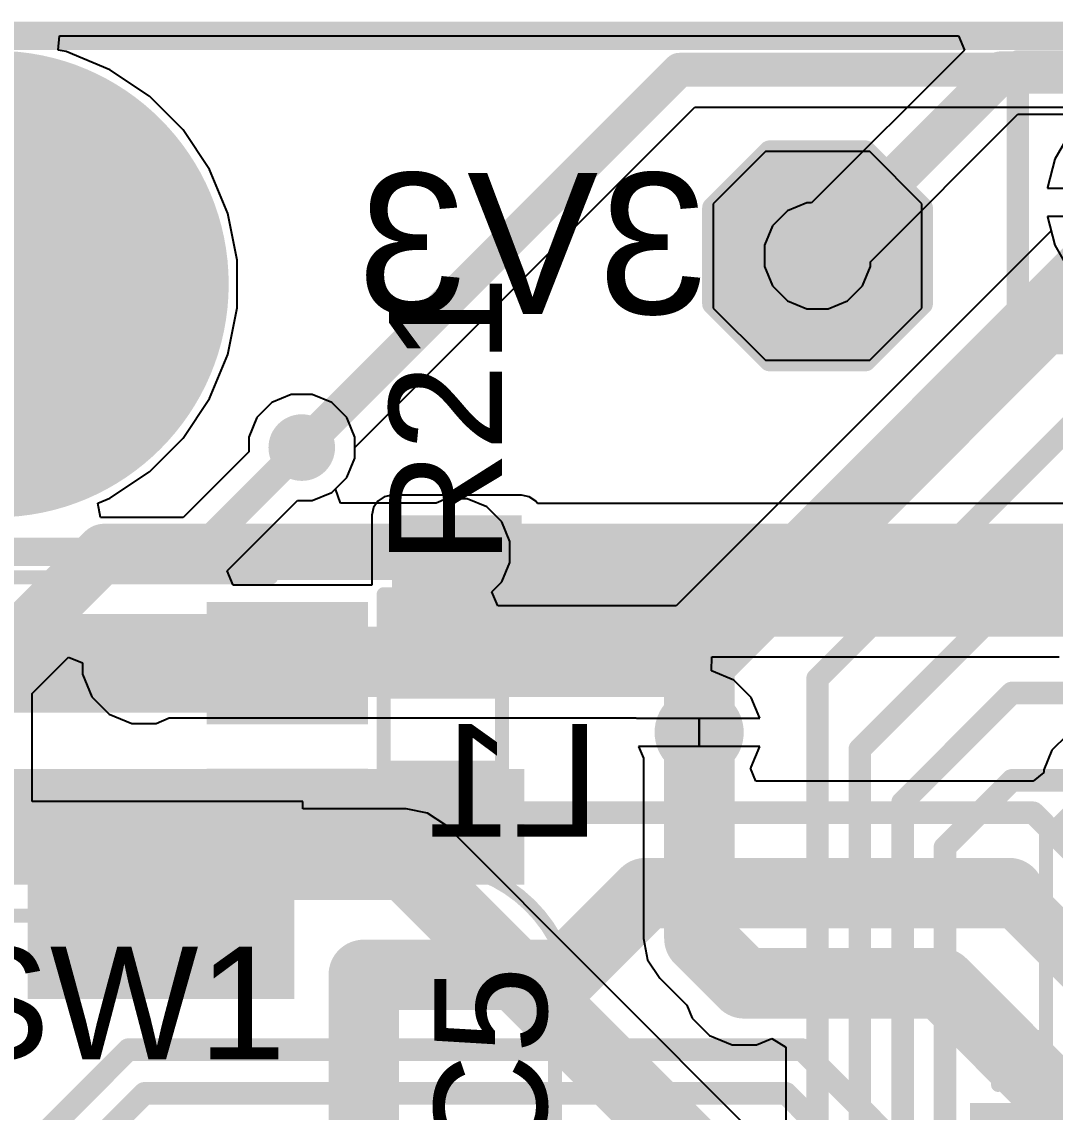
# Model space of a CAD drawing. Header units: millimetres. Extents: x -0.91 to 0.79, y -0.9 to 0.79.
# Drawn here: x -0.6903 to -0.3237, y 0.4043 to 0.791 of the extents above; entities that cross this region are included whole.
import ezdxf

# ---------------------------------------------------------------- set-up
doc = ezdxf.new("R2010")
doc.units = ezdxf.units.MM
doc.header["$MEASUREMENT"] = 0
for name, color, linetype in [('BottomLayer', 5, 'Continuous'), ('BottomOverlay', 54, 'Continuous'), ('BottomPaste', 16, 'Continuous'), ('BottomSolder', 6, 'Continuous'), ('Mechanical2', 216, 'Continuous'), ('MultiLayer', 9, 'Continuous'), ('PadHoleLayer', 156, 'Continuous'), ('TopLayer', 1, 'Continuous'), ('TopOverlay', 2, 'Continuous'), ('TopPaste', 8, 'Continuous'), ('TopSolder', 216, 'Continuous'), ('ViaHoleLayer', 16, 'Continuous')]:
    doc.layers.add(name, color=color, linetype=linetype)
doc.styles.add('Arial', font='arial.ttf', dxfattribs={"height": 0.2})

# ---------------------------------------------------------------- blocks, each defined once
blk = doc.blocks.new('48_QFN__6_6___8')
at = {"layer": 'TopLayer'}
for points in [[(-0.09252, 0.10039), (-0.09252, 0.12598), (-0.08071, 0.12598), (-0.08071, 0.10039)], [(-0.07677, 0.10039), (-0.07677, 0.12598), (-0.06496, 0.12598), (-0.06496, 0.10039)], [(-0.06102, 0.10039), (-0.06102, 0.12598), (-0.04921, 0.12598), (-0.04921, 0.10039)], [(-0.04528, 0.10039), (-0.04528, 0.12598), (-0.03346, 0.12598), (-0.03346, 0.10039)], [(-0.02953, 0.10039), (-0.02953, 0.12598), (-0.01772, 0.12598), (-0.01772, 0.10039)], [(-0.01378, 0.10039), (-0.01378, 0.12598), (-0.00197, 0.12598), (-0.00197, 0.10039)], [(0.00197, 0.10039), (0.00197, 0.12598), (0.01378, 0.12598), (0.01378, 0.10039)], [(0.01772, 0.10039), (0.01772, 0.12598), (0.02953, 0.12598), (0.02953, 0.10039)], [(0.03346, 0.10039), (0.03346, 0.12598), (0.04528, 0.12598), (0.04528, 0.10039)], [(0.04921, 0.10039), (0.04921, 0.12598), (0.06102, 0.12598), (0.06102, 0.10039)], [(0.06496, 0.10039), (0.06496, 0.12598), (0.07677, 0.12598), (0.07677, 0.10039)], [(0.08071, 0.10039), (0.08071, 0.12598), (0.09252, 0.12598), (0.09252, 0.10039)], [(-0.12598, 0.09252), (-0.10039, 0.09252), (-0.10039, 0.08071), (-0.12598, 0.08071)], [(0.10039, 0.09252), (0.12598, 0.09252), (0.12598, 0.08071), (0.10039, 0.08071)], [(0.08661, -0.08661), (-0.08661, -0.08661), (-0.08661, 0.08661), (0.08661, 0.08661)], [(-0.12598, 0.07677), (-0.10039, 0.07677), (-0.10039, 0.06496), (-0.12598, 0.06496)], [(0.10039, 0.07677), (0.12598, 0.07677), (0.12598, 0.06496), (0.10039, 0.06496)], [(-0.12598, 0.06102), (-0.10039, 0.06102), (-0.10039, 0.04921), (-0.12598, 0.04921)], [(0.10039, 0.06102), (0.12598, 0.06102), (0.12598, 0.04921), (0.10039, 0.04921)], [(-0.12598, 0.04528), (-0.10039, 0.04528), (-0.10039, 0.03346), (-0.12598, 0.03346)], [(0.10039, 0.04528), (0.12598, 0.04528), (0.12598, 0.03346), (0.10039, 0.03346)], [(-0.12598, 0.02953), (-0.10039, 0.02953), (-0.10039, 0.01772), (-0.12598, 0.01772)], [(0.10039, 0.02953), (0.12598, 0.02953), (0.12598, 0.01772), (0.10039, 0.01772)], [(-0.12598, 0.01378), (-0.10039, 0.01378), (-0.10039, 0.00197), (-0.12598, 0.00197)], [(0.10039, 0.01378), (0.12598, 0.01378), (0.12598, 0.00197), (0.10039, 0.00197)], [(-0.12598, -0.00197), (-0.10039, -0.00197), (-0.10039, -0.01378), (-0.12598, -0.01378)], [(0.10039, -0.00197), (0.12598, -0.00197), (0.12598, -0.01378), (0.10039, -0.01378)], [(-0.12598, -0.01772), (-0.10039, -0.01772), (-0.10039, -0.02953), (-0.12598, -0.02953)], [(0.10039, -0.01772), (0.12598, -0.01772), (0.12598, -0.02953), (0.10039, -0.02953)], [(-0.12598, -0.03346), (-0.10039, -0.03346), (-0.10039, -0.04528), (-0.12598, -0.04528)], [(0.10039, -0.03346), (0.12598, -0.03346), (0.12598, -0.04528), (0.10039, -0.04528)], [(-0.12598, -0.04921), (-0.10039, -0.04921), (-0.10039, -0.06102), (-0.12598, -0.06102)], [(0.10039, -0.04921), (0.12598, -0.04921), (0.12598, -0.06102), (0.10039, -0.06102)], [(-0.12598, -0.06496), (-0.10039, -0.06496), (-0.10039, -0.07677), (-0.12598, -0.07677)], [(0.10039, -0.06496), (0.12598, -0.06496), (0.12598, -0.07677), (0.10039, -0.07677)], [(-0.12598, -0.08071), (-0.10039, -0.08071), (-0.10039, -0.09252), (-0.12598, -0.09252)], [(0.10039, -0.08071), (0.12598, -0.08071), (0.12598, -0.09252), (0.10039, -0.09252)], [(-0.08071, -0.10039), (-0.08071, -0.12598), (-0.09252, -0.12598), (-0.09252, -0.10039)], [(-0.06496, -0.10039), (-0.06496, -0.12598), (-0.07677, -0.12598), (-0.07677, -0.10039)], [(-0.04921, -0.10039), (-0.04921, -0.12598), (-0.06102, -0.12598), (-0.06102, -0.10039)], [(-0.03346, -0.10039), (-0.03346, -0.12598), (-0.04528, -0.12598), (-0.04528, -0.10039)], [(-0.01772, -0.10039), (-0.01772, -0.12598), (-0.02953, -0.12598), (-0.02953, -0.10039)], [(-0.00197, -0.10039), (-0.00197, -0.12598), (-0.01378, -0.12598), (-0.01378, -0.10039)], [(0.01378, -0.10039), (0.01378, -0.12598), (0.00197, -0.12598), (0.00197, -0.10039)], [(0.02953, -0.10039), (0.02953, -0.12598), (0.01772, -0.12598), (0.01772, -0.10039)], [(0.04528, -0.10039), (0.04528, -0.12598), (0.03346, -0.12598), (0.03346, -0.10039)], [(0.06102, -0.10039), (0.06102, -0.12598), (0.04921, -0.12598), (0.04921, -0.10039)], [(0.07677, -0.10039), (0.07677, -0.12598), (0.06496, -0.12598), (0.06496, -0.10039)], [(0.09252, -0.10039), (0.09252, -0.12598), (0.08071, -0.12598), (0.08071, -0.10039)]]:
    blk.add_hatch(color=1, dxfattribs=at).paths.add_polyline_path(points)
at = {"layer": 'TopPaste'}
for points in [[(-0.09252, 0.10039), (-0.09252, 0.12598), (-0.08071, 0.12598), (-0.08071, 0.10039)], [(-0.07677, 0.10039), (-0.07677, 0.12598), (-0.06496, 0.12598), (-0.06496, 0.10039)], [(-0.06102, 0.10039), (-0.06102, 0.12598), (-0.04921, 0.12598), (-0.04921, 0.10039)], [(-0.04528, 0.10039), (-0.04528, 0.12598), (-0.03346, 0.12598), (-0.03346, 0.10039)], [(-0.02953, 0.10039), (-0.02953, 0.12598), (-0.01772, 0.12598), (-0.01772, 0.10039)], [(-0.01378, 0.10039), (-0.01378, 0.12598), (-0.00197, 0.12598), (-0.00197, 0.10039)], [(0.00197, 0.10039), (0.00197, 0.12598), (0.01378, 0.12598), (0.01378, 0.10039)], [(0.01772, 0.10039), (0.01772, 0.12598), (0.02953, 0.12598), (0.02953, 0.10039)], [(0.03346, 0.10039), (0.03346, 0.12598), (0.04528, 0.12598), (0.04528, 0.10039)], [(0.04921, 0.10039), (0.04921, 0.12598), (0.06102, 0.12598), (0.06102, 0.10039)], [(0.06496, 0.10039), (0.06496, 0.12598), (0.07677, 0.12598), (0.07677, 0.10039)], [(0.08071, 0.10039), (0.08071, 0.12598), (0.09252, 0.12598), (0.09252, 0.10039)], [(-0.12598, 0.09252), (-0.10039, 0.09252), (-0.10039, 0.08071), (-0.12598, 0.08071)], [(0.10039, 0.09252), (0.12598, 0.09252), (0.12598, 0.08071), (0.10039, 0.08071)], [(0.08661, -0.08661), (-0.08661, -0.08661), (-0.08661, 0.08661), (0.08661, 0.08661)], [(-0.12598, 0.07677), (-0.10039, 0.07677), (-0.10039, 0.06496), (-0.12598, 0.06496)], [(0.10039, 0.07677), (0.12598, 0.07677), (0.12598, 0.06496), (0.10039, 0.06496)], [(-0.12598, 0.06102), (-0.10039, 0.06102), (-0.10039, 0.04921), (-0.12598, 0.04921)], [(0.10039, 0.06102), (0.12598, 0.06102), (0.12598, 0.04921), (0.10039, 0.04921)], [(-0.12598, 0.04528), (-0.10039, 0.04528), (-0.10039, 0.03346), (-0.12598, 0.03346)], [(0.10039, 0.04528), (0.12598, 0.04528), (0.12598, 0.03346), (0.10039, 0.03346)], [(-0.12598, 0.02953), (-0.10039, 0.02953), (-0.10039, 0.01772), (-0.12598, 0.01772)], [(0.10039, 0.02953), (0.12598, 0.02953), (0.12598, 0.01772), (0.10039, 0.01772)], [(-0.12598, 0.01378), (-0.10039, 0.01378), (-0.10039, 0.00197), (-0.12598, 0.00197)], [(0.10039, 0.01378), (0.12598, 0.01378), (0.12598, 0.00197), (0.10039, 0.00197)], [(-0.12598, -0.00197), (-0.10039, -0.00197), (-0.10039, -0.01378), (-0.12598, -0.01378)], [(0.10039, -0.00197), (0.12598, -0.00197), (0.12598, -0.01378), (0.10039, -0.01378)], [(-0.12598, -0.01772), (-0.10039, -0.01772), (-0.10039, -0.02953), (-0.12598, -0.02953)], [(0.10039, -0.01772), (0.12598, -0.01772), (0.12598, -0.02953), (0.10039, -0.02953)], [(-0.12598, -0.03346), (-0.10039, -0.03346), (-0.10039, -0.04528), (-0.12598, -0.04528)], [(0.10039, -0.03346), (0.12598, -0.03346), (0.12598, -0.04528), (0.10039, -0.04528)], [(-0.12598, -0.04921), (-0.10039, -0.04921), (-0.10039, -0.06102), (-0.12598, -0.06102)], [(0.10039, -0.04921), (0.12598, -0.04921), (0.12598, -0.06102), (0.10039, -0.06102)], [(-0.12598, -0.06496), (-0.10039, -0.06496), (-0.10039, -0.07677), (-0.12598, -0.07677)], [(0.10039, -0.06496), (0.12598, -0.06496), (0.12598, -0.07677), (0.10039, -0.07677)], [(-0.12598, -0.08071), (-0.10039, -0.08071), (-0.10039, -0.09252), (-0.12598, -0.09252)], [(0.10039, -0.08071), (0.12598, -0.08071), (0.12598, -0.09252), (0.10039, -0.09252)], [(-0.08071, -0.10039), (-0.08071, -0.12598), (-0.09252, -0.12598), (-0.09252, -0.10039)], [(-0.06496, -0.10039), (-0.06496, -0.12598), (-0.07677, -0.12598), (-0.07677, -0.10039)], [(-0.04921, -0.10039), (-0.04921, -0.12598), (-0.06102, -0.12598), (-0.06102, -0.10039)], [(-0.03346, -0.10039), (-0.03346, -0.12598), (-0.04528, -0.12598), (-0.04528, -0.10039)], [(-0.01772, -0.10039), (-0.01772, -0.12598), (-0.02953, -0.12598), (-0.02953, -0.10039)], [(-0.00197, -0.10039), (-0.00197, -0.12598), (-0.01378, -0.12598), (-0.01378, -0.10039)], [(0.01378, -0.10039), (0.01378, -0.12598), (0.00197, -0.12598), (0.00197, -0.10039)], [(0.02953, -0.10039), (0.02953, -0.12598), (0.01772, -0.12598), (0.01772, -0.10039)], [(0.04528, -0.10039), (0.04528, -0.12598), (0.03346, -0.12598), (0.03346, -0.10039)], [(0.06102, -0.10039), (0.06102, -0.12598), (0.04921, -0.12598), (0.04921, -0.10039)], [(0.07677, -0.10039), (0.07677, -0.12598), (0.06496, -0.12598), (0.06496, -0.10039)], [(0.09252, -0.10039), (0.09252, -0.12598), (0.08071, -0.12598), (0.08071, -0.10039)]]:
    blk.add_hatch(color=8, dxfattribs=at).paths.add_polyline_path(points)
at = {"layer": 'TopSolder'}
for points in [[(-0.09652, 0.09639), (-0.09652, 0.12998), (-0.07671, 0.12998), (-0.07671, 0.09639)], [(-0.08077, 0.09639), (-0.08077, 0.12998), (-0.06096, 0.12998), (-0.06096, 0.09639)], [(-0.06502, 0.09639), (-0.06502, 0.12998), (-0.04521, 0.12998), (-0.04521, 0.09639)], [(-0.04928, 0.09639), (-0.04928, 0.12998), (-0.02946, 0.12998), (-0.02946, 0.09639)], [(-0.03353, 0.09639), (-0.03353, 0.12998), (-0.01372, 0.12998), (-0.01372, 0.09639)], [(-0.01778, 0.09639), (-0.01778, 0.12998), (0.00203, 0.12998), (0.00203, 0.09639)], [(-0.00203, 0.09639), (-0.00203, 0.12998), (0.01778, 0.12998), (0.01778, 0.09639)], [(0.01372, 0.09639), (0.01372, 0.12998), (0.03353, 0.12998), (0.03353, 0.09639)], [(0.02946, 0.09639), (0.02946, 0.12998), (0.04928, 0.12998), (0.04928, 0.09639)], [(0.04521, 0.09639), (0.04521, 0.12998), (0.06502, 0.12998), (0.06502, 0.09639)], [(0.06096, 0.09639), (0.06096, 0.12998), (0.08077, 0.12998), (0.08077, 0.09639)], [(0.07671, 0.09639), (0.07671, 0.12998), (0.09652, 0.12998), (0.09652, 0.09639)], [(-0.12998, 0.09652), (-0.09639, 0.09652), (-0.09639, 0.07671), (-0.12998, 0.07671)], [(0.09639, 0.09652), (0.12998, 0.09652), (0.12998, 0.07671), (0.09639, 0.07671)], [(0.09061, -0.09061), (-0.09061, -0.09061), (-0.09061, 0.09061), (0.09061, 0.09061)], [(-0.12998, 0.08077), (-0.09639, 0.08077), (-0.09639, 0.06096), (-0.12998, 0.06096)], [(0.09639, 0.08077), (0.12998, 0.08077), (0.12998, 0.06096), (0.09639, 0.06096)], [(-0.12998, 0.06502), (-0.09639, 0.06502), (-0.09639, 0.04521), (-0.12998, 0.04521)], [(0.09639, 0.06502), (0.12998, 0.06502), (0.12998, 0.04521), (0.09639, 0.04521)], [(-0.12998, 0.04928), (-0.09639, 0.04928), (-0.09639, 0.02946), (-0.12998, 0.02946)], [(0.09639, 0.04928), (0.12998, 0.04928), (0.12998, 0.02946), (0.09639, 0.02946)], [(-0.12998, 0.03353), (-0.09639, 0.03353), (-0.09639, 0.01372), (-0.12998, 0.01372)], [(0.09639, 0.03353), (0.12998, 0.03353), (0.12998, 0.01372), (0.09639, 0.01372)], [(-0.12998, 0.01778), (-0.09639, 0.01778), (-0.09639, -0.00203), (-0.12998, -0.00203)], [(0.09639, 0.01778), (0.12998, 0.01778), (0.12998, -0.00203), (0.09639, -0.00203)], [(-0.12998, 0.00203), (-0.09639, 0.00203), (-0.09639, -0.01778), (-0.12998, -0.01778)], [(0.09639, 0.00203), (0.12998, 0.00203), (0.12998, -0.01778), (0.09639, -0.01778)], [(-0.12998, -0.01372), (-0.09639, -0.01372), (-0.09639, -0.03353), (-0.12998, -0.03353)], [(0.09639, -0.01372), (0.12998, -0.01372), (0.12998, -0.03353), (0.09639, -0.03353)], [(-0.12998, -0.02946), (-0.09639, -0.02946), (-0.09639, -0.04928), (-0.12998, -0.04928)], [(0.09639, -0.02946), (0.12998, -0.02946), (0.12998, -0.04928), (0.09639, -0.04928)], [(-0.12998, -0.04521), (-0.09639, -0.04521), (-0.09639, -0.06502), (-0.12998, -0.06502)], [(0.09639, -0.04521), (0.12998, -0.04521), (0.12998, -0.06502), (0.09639, -0.06502)], [(-0.12998, -0.06096), (-0.09639, -0.06096), (-0.09639, -0.08077), (-0.12998, -0.08077)], [(0.09639, -0.06096), (0.12998, -0.06096), (0.12998, -0.08077), (0.09639, -0.08077)], [(-0.12998, -0.07671), (-0.09639, -0.07671), (-0.09639, -0.09652), (-0.12998, -0.09652)], [(0.09639, -0.07671), (0.12998, -0.07671), (0.12998, -0.09652), (0.09639, -0.09652)], [(-0.07671, -0.09639), (-0.07671, -0.12998), (-0.09652, -0.12998), (-0.09652, -0.09639)], [(-0.06096, -0.09639), (-0.06096, -0.12998), (-0.08077, -0.12998), (-0.08077, -0.09639)], [(-0.04521, -0.09639), (-0.04521, -0.12998), (-0.06502, -0.12998), (-0.06502, -0.09639)], [(-0.02946, -0.09639), (-0.02946, -0.12998), (-0.04928, -0.12998), (-0.04928, -0.09639)], [(-0.01372, -0.09639), (-0.01372, -0.12998), (-0.03353, -0.12998), (-0.03353, -0.09639)], [(0.00203, -0.09639), (0.00203, -0.12998), (-0.01778, -0.12998), (-0.01778, -0.09639)], [(0.01778, -0.09639), (0.01778, -0.12998), (-0.00203, -0.12998), (-0.00203, -0.09639)], [(0.03353, -0.09639), (0.03353, -0.12998), (0.01372, -0.12998), (0.01372, -0.09639)], [(0.04928, -0.09639), (0.04928, -0.12998), (0.02946, -0.12998), (0.02946, -0.09639)], [(0.06502, -0.09639), (0.06502, -0.12998), (0.04521, -0.12998), (0.04521, -0.09639)], [(0.08077, -0.09639), (0.08077, -0.12998), (0.06096, -0.12998), (0.06096, -0.09639)], [(0.09652, -0.09639), (0.09652, -0.12998), (0.07671, -0.12998), (0.07671, -0.09639)]]:
    blk.add_hatch(color=216, dxfattribs=at).paths.add_polyline_path(points)
at = {"layer": 'TopOverlay'}
for points, const_width in [([(-0.12, 0.103), (-0.12, 0.12)], 0.005), ([(-0.103, 0.12), (-0.12, 0.12)], 0.005), ([(0.12, 0.12), (0.103, 0.12)], 0.005), ([(0.12, 0.103), (0.12, 0.12)], 0.005), ([(-0.139, 0.082), (-0.139, 0.092)], 0.00787), ([(-0.134, 0.087), (-0.139, 0.092)], 0.00787), ([(-0.139, 0.082), (-0.134, 0.087)], 0.00787), ([(-0.12, -0.12), (-0.12, -0.103)], 0.005), ([(0.12, -0.12), (0.12, -0.103)], 0.005), ([(-0.103, -0.12), (-0.12, -0.12)], 0.005), ([(0.12, -0.12), (0.103, -0.12)], 0.005)]:
    blk.add_lwpolyline(points, dxfattribs=dict(at, const_width=const_width))
for points, const_width in [([(-0.12125, 0.12, 1), (-0.11875, 0.12, 1)], 0.0025), ([(-0.12125, 0.12, 1), (-0.11875, 0.12, 1)], 0.0025), ([(-0.10425, 0.12, 1), (-0.10175, 0.12, 1)], 0.0025), ([(0.10175, 0.12, 1), (0.10425, 0.12, 1)], 0.0025), ([(0.11875, 0.12, 1), (0.12125, 0.12, 1)], 0.0025), ([(0.11875, 0.12, 1), (0.12125, 0.12, 1)], 0.0025), ([(-0.12125, 0.103, 1), (-0.11875, 0.103, 1)], 0.0025), ([(0.11875, 0.103, 1), (0.12125, 0.103, 1)], 0.0025), ([(-0.14097, 0.092, 1), (-0.13703, 0.092, 1)], 0.00394), ([(-0.14097, 0.092, 1), (-0.13703, 0.092, 1)], 0.00394), ([(-0.13597, 0.087, 1), (-0.13203, 0.087, 1)], 0.00394), ([(-0.13597, 0.087, 1), (-0.13203, 0.087, 1)], 0.00394), ([(-0.14097, 0.082, 1), (-0.13703, 0.082, 1)], 0.00394), ([(-0.14097, 0.082, 1), (-0.13703, 0.082, 1)], 0.00394), ([(-0.12125, -0.103, 1), (-0.11875, -0.103, 1)], 0.0025), ([(0.11875, -0.103, 1), (0.12125, -0.103, 1)], 0.0025), ([(-0.12125, -0.12, 1), (-0.11875, -0.12, 1)], 0.0025), ([(-0.12125, -0.12, 1), (-0.11875, -0.12, 1)], 0.0025), ([(-0.10425, -0.12, 1), (-0.10175, -0.12, 1)], 0.0025), ([(0.10175, -0.12, 1), (0.10425, -0.12, 1)], 0.0025), ([(0.11875, -0.12, 1), (0.12125, -0.12, 1)], 0.0025), ([(0.11875, -0.12, 1), (0.12125, -0.12, 1)], 0.0025)]:
    blk.add_lwpolyline(points, format="xyb", close=True, dxfattribs=dict(at, const_width=const_width))
blk = doc.blocks.new('TS_1185EC_C_D_B__9')
at = {"layer": 'TopLayer'}
for points in [[(-0.10039, 0.04724), (-0.05118, 0.04724), (-0.05118, 0.01181), (-0.10039, 0.01181)], [(0.05118, 0.04724), (0.10039, 0.04724), (0.10039, 0.01181), (0.05118, 0.01181)], [(-0.10039, -0.01181), (-0.05118, -0.01181), (-0.05118, -0.04724), (-0.10039, -0.04724)], [(0.05118, -0.01181), (0.10039, -0.01181), (0.10039, -0.04724), (0.05118, -0.04724)]]:
    blk.add_hatch(color=1, dxfattribs=at).paths.add_polyline_path(points)
at = {"layer": 'TopPaste'}
for points in [[(-0.10039, 0.04724), (-0.05118, 0.04724), (-0.05118, 0.01181), (-0.10039, 0.01181)], [(0.05118, 0.04724), (0.10039, 0.04724), (0.10039, 0.01181), (0.05118, 0.01181)], [(-0.10039, -0.01181), (-0.05118, -0.01181), (-0.05118, -0.04724), (-0.10039, -0.04724)], [(0.05118, -0.01181), (0.10039, -0.01181), (0.10039, -0.04724), (0.05118, -0.04724)]]:
    blk.add_hatch(color=8, dxfattribs=at).paths.add_polyline_path(points)
at = {"layer": 'TopSolder'}
for points in [[(-0.10439, 0.05124), (-0.04718, 0.05124), (-0.04718, 0.00781), (-0.10439, 0.00781)], [(0.04718, 0.05124), (0.10439, 0.05124), (0.10439, 0.00781), (0.04718, 0.00781)], [(-0.10439, -0.00781), (-0.04718, -0.00781), (-0.04718, -0.05124), (-0.10439, -0.05124)], [(0.04718, -0.00781), (0.10439, -0.00781), (0.10439, -0.05124), (0.04718, -0.05124)]]:
    blk.add_hatch(color=216, dxfattribs=at).paths.add_polyline_path(points)
at = {"layer": 'TopOverlay', "const_width": 0.005}
for points in [[(-0.07, 0.06), (0.07, 0.06)], [(-0.112, 0.034), (-0.107, 0.029)], [(-0.112, 0.024), (-0.112, 0.034)], [(-0.112, 0.024), (-0.107, 0.029)], [(-0.07, -0.06), (0.07, -0.06)]]:
    blk.add_lwpolyline(points, dxfattribs=at)
at = {"layer": 'TopOverlay', "const_width": 0.0025}
for points in [[(-0.07125, 0.06, 1), (-0.06875, 0.06, 1)], [(0.06875, 0.06, 1), (0.07125, 0.06, 1)], [(-0.11325, 0.034, 1), (-0.11075, 0.034, 1)], [(-0.11325, 0.034, 1), (-0.11075, 0.034, 1)], [(-0.10825, 0.029, 1), (-0.10575, 0.029, 1)], [(-0.10825, 0.029, 1), (-0.10575, 0.029, 1)], [(-0.11325, 0.024, 1), (-0.11075, 0.024, 1)], [(-0.11325, 0.024, 1), (-0.11075, 0.024, 1)], [(-0.07125, -0.06, 1), (-0.06875, -0.06, 1)], [(0.06875, -0.06, 1), (0.07125, -0.06, 1)]]:
    blk.add_lwpolyline(points, format="xyb", close=True, dxfattribs=at)
blk = doc.blocks.new('R___0603_12')
at = {"layer": 'TopLayer'}
for points in [[(-0.015, 0.0175), (-0.015, -0.0175), (-0.045, -0.0175), (-0.045, 0.0175)], [(0.045, 0.0175), (0.045, -0.0175), (0.015, -0.0175), (0.015, 0.0175)]]:
    blk.add_hatch(color=1, dxfattribs=at).paths.add_polyline_path(points)
at = {"layer": 'TopPaste'}
for points in [[(-0.015, 0.0175), (-0.015, -0.0175), (-0.045, -0.0175), (-0.045, 0.0175)], [(0.045, 0.0175), (0.045, -0.0175), (0.015, -0.0175), (0.015, 0.0175)]]:
    blk.add_hatch(color=8, dxfattribs=at).paths.add_polyline_path(points)
at = {"layer": 'TopSolder'}
for points in [[(-0.011, 0.0215), (-0.011, -0.0215), (-0.049, -0.0215), (-0.049, 0.0215)], [(0.049, 0.0215), (0.049, -0.0215), (0.011, -0.0215), (0.011, 0.0215)]]:
    blk.add_hatch(color=216, dxfattribs=at).paths.add_polyline_path(points)
at = {"layer": 'TopOverlay', "const_width": 0.005}
for points in [[(0.048, 0.021), (-0.048, 0.021)], [(-0.048, -0.021), (-0.048, 0.021)], [(0.048, -0.021), (0.048, 0.021)], [(0.048, -0.021), (-0.048, -0.021)]]:
    blk.add_lwpolyline(points, dxfattribs=at)
at = {"layer": 'TopOverlay', "const_width": 0.0025}
for points in [[(-0.04925, 0.021, 1), (-0.04675, 0.021, 1)], [(-0.04925, 0.021, 1), (-0.04675, 0.021, 1)], [(0.04675, 0.021, 1), (0.04925, 0.021, 1)], [(0.04675, 0.021, 1), (0.04925, 0.021, 1)], [(-0.04925, -0.021, 1), (-0.04675, -0.021, 1)], [(-0.04925, -0.021, 1), (-0.04675, -0.021, 1)], [(0.04675, -0.021, 1), (0.04925, -0.021, 1)], [(0.04675, -0.021, 1), (0.04925, -0.021, 1)]]:
    blk.add_lwpolyline(points, format="xyb", close=True, dxfattribs=at)
blk = doc.blocks.new('T__________B_42')
at = {"layer": 'BottomLayer'}
blk.add_hatch(color=5, dxfattribs=at).paths.add_polyline_path([(0.015, 0.03), (-0.015, 0.03), (-0.03, 0.015), (-0.03, -0.015), (-0.015, -0.03), (0.015, -0.03), (0.03, -0.015), (0.03, 0.015)])
at = {"layer": 'BottomPaste'}
blk.add_hatch(color=16, dxfattribs=at).paths.add_polyline_path([(0.015, 0.03), (-0.015, 0.03), (-0.03, 0.015), (-0.03, -0.015), (-0.015, -0.03), (0.015, -0.03), (0.03, -0.015), (0.03, 0.015)])
at = {"layer": 'BottomSolder'}
blk.add_hatch(color=6, dxfattribs=at).paths.add_polyline_path([(0.017, 0.034), (-0.017, 0.034), (-0.034, 0.017), (-0.034, -0.017), (-0.017, -0.034), (0.017, -0.034), (0.034, -0.017), (0.034, 0.017)])
at = {"layer": 'BottomOverlay', "const_width": 0.00787}
for points in [[(-0.017, 0.037), (-0.037, 0.017)], [(0.017, 0.037), (-0.017, 0.037)], [(0.017, 0.037), (-0.017, 0.037)], [(0.037, 0.017), (0.017, 0.037)], [(-0.037, 0.017), (-0.037, -0.017)], [(0.037, 0.017), (0.037, -0.017)], [(-0.017, -0.037), (-0.037, -0.017)], [(0.037, -0.017), (0.017, -0.037)], [(0.017, -0.037), (-0.017, -0.037)], [(0.017, -0.037), (-0.017, -0.037)]]:
    blk.add_lwpolyline(points, dxfattribs=at)
at = {"layer": 'BottomOverlay', "const_width": 0.00394}
for points in [[(-0.01897, 0.037, 1), (-0.01503, 0.037, 1)], [(-0.01897, 0.037, 1), (-0.01503, 0.037, 1)], [(-0.01897, 0.037, 1), (-0.01503, 0.037, 1)], [(0.01503, 0.037, 1), (0.01897, 0.037, 1)], [(0.01503, 0.037, 1), (0.01897, 0.037, 1)], [(0.01503, 0.037, 1), (0.01897, 0.037, 1)], [(-0.03897, 0.017, 1), (-0.03503, 0.017, 1)], [(-0.03897, 0.017, 1), (-0.03503, 0.017, 1)], [(0.03503, 0.017, 1), (0.03897, 0.017, 1)], [(0.03503, 0.017, 1), (0.03897, 0.017, 1)], [(-0.03897, -0.017, 1), (-0.03503, -0.017, 1)], [(-0.03897, -0.017, 1), (-0.03503, -0.017, 1)], [(0.03503, -0.017, 1), (0.03897, -0.017, 1)], [(0.03503, -0.017, 1), (0.03897, -0.017, 1)], [(-0.01897, -0.037, 1), (-0.01503, -0.037, 1)], [(-0.01897, -0.037, 1), (-0.01503, -0.037, 1)], [(-0.01897, -0.037, 1), (-0.01503, -0.037, 1)], [(0.01503, -0.037, 1), (0.01897, -0.037, 1)], [(0.01503, -0.037, 1), (0.01897, -0.037, 1)], [(0.01503, -0.037, 1), (0.01897, -0.037, 1)]]:
    blk.add_lwpolyline(points, format="xyb", close=True, dxfattribs=at)
blk = doc.blocks.new('HDR1X6__B_50')
at = {"layer": 'BottomOverlay', "const_width": 0.00787}
for points in [[(0.55, 0.05), (-0.05, 0.05)], [(0.55, 0.05), (0.55, -0.05)], [(0.55, -0.05), (-0.05, -0.05)]]:
    blk.add_lwpolyline(points, dxfattribs=at)
at = {"layer": 'BottomOverlay', "const_width": 0.00394}
for points in [[(0.54803, 0.05, 1), (0.55197, 0.05, 1)], [(0.54803, 0.05, 1), (0.55197, 0.05, 1)], [(0.54803, -0.05, 1), (0.55197, -0.05, 1)], [(0.54803, -0.05, 1), (0.55197, -0.05, 1)]]:
    blk.add_lwpolyline(points, format="xyb", close=True, dxfattribs=at)
blk = doc.blocks.new('SLF7045T__220MR90_PF_B_58')
at = {"layer": 'BottomLayer'}
for points in [[(-0.15354, 0.04331), (-0.09449, 0.04331), (-0.09449, -0.04331), (-0.15354, -0.04331)], [(0.09449, 0.04331), (0.15354, 0.04331), (0.15354, -0.04331), (0.09449, -0.04331)]]:
    blk.add_hatch(color=5, dxfattribs=at).paths.add_polyline_path(points)
at = {"layer": 'BottomPaste'}
for points in [[(-0.15354, 0.04331), (-0.09449, 0.04331), (-0.09449, -0.04331), (-0.15354, -0.04331)], [(0.09449, 0.04331), (0.15354, 0.04331), (0.15354, -0.04331), (0.09449, -0.04331)]]:
    blk.add_hatch(color=16, dxfattribs=at).paths.add_polyline_path(points)
at = {"layer": 'BottomSolder'}
for points in [[(-0.15754, 0.04731), (-0.09049, 0.04731), (-0.09049, -0.04731), (-0.15754, -0.04731)], [(0.09049, 0.04731), (0.15754, 0.04731), (0.15754, -0.04731), (0.09049, -0.04731)]]:
    blk.add_hatch(color=6, dxfattribs=at).paths.add_polyline_path(points)
at = {"layer": 'BottomOverlay', "const_width": 0.005}
for points in [[(-0.13731, 0.10487, -0.222945), (-0.112, 0.13973)], [(0.112, 0.13973, -0.222945), (0.13731, 0.10487)], [(-0.112, -0.13973, -0.222945), (-0.13731, -0.10487)], [(0.13731, -0.10487, -0.222945), (0.112, -0.13973)]]:
    blk.add_lwpolyline(points, format="xyb", dxfattribs=at)
for points in [[(0.112, 0.13973), (-0.112, 0.13973)], [(-0.13731, 0.05669), (-0.13731, 0.10487)], [(0.13731, 0.05669), (0.13731, 0.10487)], [(-0.13731, -0.10487), (-0.13731, -0.05669)], [(0.13731, -0.10487), (0.13731, -0.05669)], [(0.112, -0.13973), (-0.112, -0.13973)]]:
    blk.add_lwpolyline(points, dxfattribs=at)
at = {"layer": 'BottomOverlay', "const_width": 0.0025}
for points in [[(-0.11325, 0.13973, 1), (-0.11075, 0.13973, 1)], [(-0.11325, 0.13973, 1), (-0.11075, 0.13973, 1)], [(0.11075, 0.13973, 1), (0.11325, 0.13973, 1)], [(0.11075, 0.13973, 1), (0.11325, 0.13973, 1)], [(-0.13856, 0.10487, 1), (-0.13606, 0.10487, 1)], [(-0.13856, 0.10487, 1), (-0.13606, 0.10487, 1)], [(0.13606, 0.10487, 1), (0.13856, 0.10487, 1)], [(0.13606, 0.10487, 1), (0.13856, 0.10487, 1)], [(-0.13856, 0.05669, 1), (-0.13606, 0.05669, 1)], [(0.13606, 0.05669, 1), (0.13856, 0.05669, 1)], [(-0.13856, -0.05669, 1), (-0.13606, -0.05669, 1)], [(0.13606, -0.05669, 1), (0.13856, -0.05669, 1)], [(-0.13856, -0.10487, 1), (-0.13606, -0.10487, 1)], [(-0.13856, -0.10487, 1), (-0.13606, -0.10487, 1)], [(0.13606, -0.10487, 1), (0.13856, -0.10487, 1)], [(0.13606, -0.10487, 1), (0.13856, -0.10487, 1)], [(-0.11325, -0.13973, 1), (-0.11075, -0.13973, 1)], [(-0.11325, -0.13973, 1), (-0.11075, -0.13973, 1)], [(0.11075, -0.13973, 1), (0.11325, -0.13973, 1)], [(0.11075, -0.13973, 1), (0.11325, -0.13973, 1)]]:
    blk.add_lwpolyline(points, format="xyb", close=True, dxfattribs=at)
blk = doc.blocks.new('UCD_220_F_10__D___B_84')
at = {"layer": 'BottomOverlay', "const_width": 0.005}
for points in [[(-0.143, -0.205), (-0.202, -0.146)], [(0.202, -0.205), (-0.143, -0.205)]]:
    blk.add_lwpolyline(points, dxfattribs=at)
at = {"layer": 'BottomOverlay', "const_width": 0.0025}
blk.add_lwpolyline([(-0.14425, -0.205, 1), (-0.14175, -0.205, 1)], format="xyb", close=True, dxfattribs=at)
blk.add_lwpolyline([(-0.14425, -0.205, 1), (-0.14175, -0.205, 1)], format="xyb", close=True, dxfattribs=at)

msp = doc.modelspace()

# ---------------------------------------------------------------- hatches: boundary and pattern name
at = {"layer": 'BottomLayer'}
h = msp.add_hatch(color=5, dxfattribs=at)
edge = h.paths.add_edge_path()
edge.add_arc((-0.69966, 0.698), 0.07874, 0, 360)
h = msp.add_hatch(color=5, dxfattribs=at)
edge = h.paths.add_edge_path()
edge.add_arc((-0.408, 0.708), 0.01181, 0, 360)
h = msp.add_hatch(color=5, dxfattribs=at)
edge = h.paths.add_edge_path()
edge.add_arc((-0.591, 0.64), 0.01181, 0, 360)
h = msp.add_hatch(color=5, dxfattribs=at)
edge = h.paths.add_edge_path()
edge.add_arc((-0.536, 0.603), 0.01181, 0, 360)
h = msp.add_hatch(color=5, dxfattribs=at)
edge = h.paths.add_edge_path()
edge.add_arc((-0.647, 0.564), 0.01181, 0, 360)
h = msp.add_hatch(color=5, dxfattribs=at)
edge = h.paths.add_edge_path()
edge.add_arc((-0.45, 0.539), 0.01181, 0, 360)
h = msp.add_hatch(color=5, dxfattribs=at)
edge = h.paths.add_edge_path()
edge.add_arc((-0.34, 0.482), 0.01181, 0, 360)
h = msp.add_hatch(color=5, dxfattribs=at)
edge = h.paths.add_edge_path()
edge.add_arc((-0.569, 0.453), 0.01181, 0, 360)
h = msp.add_hatch(color=5, dxfattribs=at)
edge = h.paths.add_edge_path()
edge.add_arc((-0.434, 0.45), 0.01181, 0, 360)
h = msp.add_hatch(color=5, dxfattribs=at)
edge = h.paths.add_edge_path()
edge.add_arc((-0.3375, 0.4235), 0.01181, 0, 360)
at = {"layer": 'BottomSolder'}
h = msp.add_hatch(color=6, dxfattribs=at)
edge = h.paths.add_edge_path()
edge.add_arc((-0.69966, 0.698), 0.08274, 0, 360)
h = msp.add_hatch(color=6, dxfattribs=at)
edge = h.paths.add_edge_path()
edge.add_arc((-0.45, 0.539), 0.01581, 0, 360)
at = {"layer": 'MultiLayer'}
h = msp.add_hatch(color=9, dxfattribs=at)
edge = h.paths.add_edge_path()
edge.add_arc((-0.69966, 0.698), 0.07874, 0, 360)
at = {"layer": 'PadHoleLayer'}
h = msp.add_hatch(color=156, dxfattribs=at)
edge = h.paths.add_edge_path()
edge.add_arc((-0.69966, 0.698), 0.06102, 0, 360)
at = {"layer": 'TopLayer'}
h = msp.add_hatch(color=1, dxfattribs=at)
edge = h.paths.add_edge_path()
edge.add_arc((-0.69966, 0.698), 0.07874, 0, 360)
h = msp.add_hatch(color=1, dxfattribs=at)
edge = h.paths.add_edge_path()
edge.add_arc((-0.408, 0.708), 0.01181, 0, 360)
h = msp.add_hatch(color=1, dxfattribs=at)
edge = h.paths.add_edge_path()
edge.add_arc((-0.591, 0.64), 0.01181, 0, 360)
for points in [[(-0.559, 0.554), (-0.513, 0.554), (-0.513, 0.616), (-0.559, 0.616)], [(-0.77492, 0.546), (-0.56992, 0.546), (-0.56992, 0.581), (-0.77492, 0.581)], [(-0.77692, 0.485), (-0.512, 0.485), (-0.512, 0.526), (-0.77692, 0.526)]]:
    msp.add_hatch(color=1, dxfattribs=at).paths.add_polyline_path(points)
h = msp.add_hatch(color=1, dxfattribs=at)
edge = h.paths.add_edge_path()
edge.add_arc((-0.536, 0.603), 0.01181, 0, 360)
h = msp.add_hatch(color=1, dxfattribs=at)
edge = h.paths.add_edge_path()
edge.add_arc((-0.647, 0.564), 0.01181, 0, 360)
h = msp.add_hatch(color=1, dxfattribs=at)
edge = h.paths.add_edge_path()
edge.add_arc((-0.45, 0.539), 0.01181, 0, 360)
h = msp.add_hatch(color=1, dxfattribs=at)
edge = h.paths.add_edge_path()
edge.add_arc((-0.34, 0.482), 0.01181, 0, 360)
h = msp.add_hatch(color=1, dxfattribs=at)
edge = h.paths.add_edge_path()
edge.add_arc((-0.569, 0.453), 0.01181, 0, 360)
h = msp.add_hatch(color=1, dxfattribs=at)
edge = h.paths.add_edge_path()
edge.add_arc((-0.434, 0.45), 0.01181, 0, 360)
h = msp.add_hatch(color=1, dxfattribs=at)
edge = h.paths.add_edge_path()
edge.add_arc((-0.3375, 0.4235), 0.01181, 0, 360)
at = {"layer": 'TopSolder'}
h = msp.add_hatch(color=216, dxfattribs=at)
edge = h.paths.add_edge_path()
edge.add_arc((-0.69966, 0.698), 0.08274, 0, 360)
h = msp.add_hatch(color=216, dxfattribs=at)
edge = h.paths.add_edge_path()
edge.add_arc((-0.45, 0.539), 0.01581, 0, 360)
at = {"layer": 'ViaHoleLayer'}
h = msp.add_hatch(color=16, dxfattribs=at)
edge = h.paths.add_edge_path()
edge.add_arc((-0.408, 0.708), 0.00591, 0, 360)
h = msp.add_hatch(color=16, dxfattribs=at)
edge = h.paths.add_edge_path()
edge.add_arc((-0.591, 0.64), 0.00591, 0, 360)
h = msp.add_hatch(color=16, dxfattribs=at)
edge = h.paths.add_edge_path()
edge.add_arc((-0.536, 0.603), 0.00591, 0, 360)
h = msp.add_hatch(color=16, dxfattribs=at)
edge = h.paths.add_edge_path()
edge.add_arc((-0.647, 0.564), 0.00591, 0, 360)
h = msp.add_hatch(color=16, dxfattribs=at)
edge = h.paths.add_edge_path()
edge.add_arc((-0.45, 0.539), 0.00591, 0, 360)
h = msp.add_hatch(color=16, dxfattribs=at)
edge = h.paths.add_edge_path()
edge.add_arc((-0.34, 0.482), 0.00591, 0, 360)
h = msp.add_hatch(color=16, dxfattribs=at)
edge = h.paths.add_edge_path()
edge.add_arc((-0.569, 0.453), 0.00591, 0, 360)
h = msp.add_hatch(color=16, dxfattribs=at)
edge = h.paths.add_edge_path()
edge.add_arc((-0.434, 0.45), 0.00591, 0, 360)
h = msp.add_hatch(color=16, dxfattribs=at)
edge = h.paths.add_edge_path()
edge.add_arc((-0.3375, 0.4235), 0.00591, 0, 360)

# ---------------------------------------------------------------- linework, layer by layer
at = {"layer": 'BottomLayer'}
for p, q in [((-0.57219, 0.64007), (-0.45151, 0.76075)), ((-0.45151, 0.76075), (-0.31615, 0.76075)), ((-0.31855, 0.75127), (-0.32376, 0.74226)), ((-0.4265, 0.745), (-0.445, 0.7265)), ((-0.3895, 0.745), (-0.4265, 0.745)), ((-0.371, 0.7265), (-0.3895, 0.745)), ((-0.32376, 0.74226), (-0.32645, 0.7322)), ((-0.32645, 0.7322), (-0.32645, 0.732)), ((-0.32645, 0.732), (-0.28692, 0.732)), ((-0.445, 0.7265), (-0.445, 0.6895)), ((-0.371, 0.6895), (-0.371, 0.7265)), ((-0.28692, 0.722), (-0.32645, 0.722)), ((-0.32645, 0.722), (-0.32645, 0.7218)), ((-0.32645, 0.7218), (-0.32514, 0.7169)), ((-0.32514, 0.7169), (-0.45816, 0.58388)), ((-0.445, 0.6895), (-0.4265, 0.671)), ((-0.3895, 0.671), (-0.371, 0.6895)), ((-0.4265, 0.671), (-0.3895, 0.671)), ((-0.57219, 0.63626), (-0.57219, 0.64007)), ((-0.57505, 0.62934), (-0.57219, 0.63626)), ((-0.57906, 0.62533), (-0.57505, 0.62934)), ((-0.57725, 0.62033), (-0.57906, 0.62533)), ((-0.54331, 0.62033), (-0.57725, 0.62033)), ((-0.53974, 0.62181), (-0.54331, 0.62033)), ((-0.53226, 0.62181), (-0.53974, 0.62181)), ((-0.52534, 0.61895), (-0.53226, 0.62181)), ((-0.52005, 0.61366), (-0.52534, 0.61895)), ((-0.51719, 0.60674), (-0.52005, 0.61366)), ((-0.51719, 0.59926), (-0.51719, 0.60674)), ((-0.52005, 0.59234), (-0.51719, 0.59926)), ((-0.52352, 0.58888), (-0.52005, 0.59234)), ((-0.52144, 0.58388), (-0.52352, 0.58888)), ((-0.45816, 0.58388), (-0.52144, 0.58388)), ((-0.68667, 0.55282), (-0.67381, 0.56568)), ((-0.67381, 0.56568), (-0.66881, 0.56361)), ((-0.66881, 0.56361), (-0.66881, 0.55966)), ((-0.66881, 0.55966), (-0.66549, 0.55165)), ((-0.68667, 0.51454), (-0.68667, 0.55282)), ((-0.66549, 0.55165), (-0.65935, 0.54551)), ((-0.65935, 0.54551), (-0.65134, 0.54219)), ((-0.65134, 0.54219), (-0.64266, 0.54219)), ((-0.64266, 0.54219), (-0.638, 0.54412)), ((-0.638, 0.54412), (-0.47233, 0.54412)), ((-0.47233, 0.54412), (-0.47225, 0.544)), ((-0.47225, 0.544), (-0.45, 0.544)), ((-0.45, 0.544), (-0.45, 0.534)), ((-0.45, 0.534), (-0.47154, 0.534)), ((-0.47154, 0.534), (-0.4698, 0.52981)), ((-0.4698, 0.52981), (-0.4698, 0.46592)), ((-0.59061, 0.51454), (-0.68667, 0.51454)), ((-0.59061, 0.51188), (-0.59061, 0.51454)), ((-0.554, 0.51188), (-0.59061, 0.51188)), ((-0.54639, 0.51037), (-0.554, 0.51188)), ((-0.53994, 0.50606), (-0.54639, 0.51037)), ((-0.42786, 0.39398), (-0.53994, 0.50606)), ((-0.4698, 0.46592), (-0.46829, 0.45831)), ((-0.46829, 0.45831), (-0.46398, 0.45186)), ((-0.46398, 0.45186), (-0.45442, 0.4423)), ((-0.45442, 0.4423), (-0.45249, 0.43765)), ((-0.45249, 0.43765), (-0.44635, 0.43151)), ((-0.44635, 0.43151), (-0.43834, 0.42819)), ((-0.42966, 0.42819), (-0.42422, 0.43044)), ((-0.42422, 0.43044), (-0.41922, 0.42741)), ((-0.43834, 0.42819), (-0.42966, 0.42819)), ((-0.41922, 0.42741), (-0.41922, 0.3894))]:
    msp.add_line(p, q, dxfattribs=at)
for points, const_width in [([(-0.591, 0.64), (-0.457, 0.774)], 0.012), ([(-0.457, 0.774), (0.24408, 0.774)], 0.012), ([(-0.44992, 0.564), (-0.28692, 0.727)], 0.025), ([(-0.408, 0.558), (-0.288, 0.678)], 0.008), ([(-0.393, 0.533), (-0.28, 0.646)], 0.008), ([(-0.704, 0.56), (-0.661, 0.603)], 0.02), ([(-0.661, 0.603), (-0.536, 0.603)], 0.02), ([(-0.647, 0.564), (-0.44992, 0.564)], 0.025), ([(-0.44992, 0.53792), (-0.44992, 0.564)], 0.025), ([(-0.408, 0.10874), (-0.408, 0.558)], 0.008), ([(-0.37781, 0.51419), (-0.339, 0.553)], 0.008), ([(-0.339, 0.553), (-0.30192, 0.553)], 0.008), ([(-0.44992, 0.46592), (-0.44992, 0.53792)], 0.025), ([(-0.393, 0.10253), (-0.393, 0.533)], 0.008), ([(-0.36281, 0.49819), (-0.339, 0.522)], 0.008), ([(-0.339, 0.522), (-0.30892, 0.522)], 0.008), ([(-0.37781, -0.22319), (-0.37781, 0.51419)], 0.008), ([(-0.64092, 0.47802), (-0.62694, 0.492)], 0.025), ([(-0.62694, 0.492), (-0.554, 0.492)], 0.025), ([(-0.554, 0.492), (-0.44192, 0.37992)], 0.025), ([(-0.36281, -0.21698), (-0.36281, 0.49819)], 0.008), ([(-0.34, 0.482), (-0.28, 0.422)], 0.02), ([(-0.44992, 0.46592), (-0.434, 0.45)], 0.025), ([(-0.569, 0.366), (-0.569, 0.453)], 0.025), ([(-0.3375, 0.4235), (-0.291, 0.377)], 0.025)]:
    msp.add_lwpolyline(points, dxfattribs=dict(at, const_width=const_width))
for points, const_width in [([(-0.46, 0.774, 1), (-0.454, 0.774, 1)], 0.006), ([(-0.46, 0.774, 1), (-0.454, 0.774, 1)], 0.006), ([(-0.594, 0.64, 1), (-0.588, 0.64, 1)], 0.006), ([(-0.666, 0.603, 1), (-0.656, 0.603, 1)], 0.01), ([(-0.666, 0.603, 1), (-0.656, 0.603, 1)], 0.01), ([(-0.541, 0.603, 1), (-0.531, 0.603, 1)], 0.01), ([(-0.65325, 0.564, 1), (-0.64075, 0.564, 1)], 0.0125), ([(-0.45617, 0.564, 1), (-0.44367, 0.564, 1)], 0.0125), ([(-0.45617, 0.564, 1), (-0.44367, 0.564, 1)], 0.0125), ([(-0.45617, 0.564, 1), (-0.44367, 0.564, 1)], 0.0125), ([(-0.41, 0.558, 1), (-0.406, 0.558, 1)], 0.004), ([(-0.41, 0.558, 1), (-0.406, 0.558, 1)], 0.004), ([(-0.341, 0.553, 1), (-0.337, 0.553, 1)], 0.004), ([(-0.341, 0.553, 1), (-0.337, 0.553, 1)], 0.004), ([(-0.45617, 0.53792, 1), (-0.44367, 0.53792, 1)], 0.0125), ([(-0.45617, 0.53792, 1), (-0.44367, 0.53792, 1)], 0.0125), ([(-0.395, 0.533, 1), (-0.391, 0.533, 1)], 0.004), ([(-0.395, 0.533, 1), (-0.391, 0.533, 1)], 0.004), ([(-0.341, 0.522, 1), (-0.337, 0.522, 1)], 0.004), ([(-0.341, 0.522, 1), (-0.337, 0.522, 1)], 0.004), ([(-0.37981, 0.51419, 1), (-0.37581, 0.51419, 1)], 0.004), ([(-0.37981, 0.51419, 1), (-0.37581, 0.51419, 1)], 0.004), ([(-0.63319, 0.492, 1), (-0.62069, 0.492, 1)], 0.0125), ([(-0.63319, 0.492, 1), (-0.62069, 0.492, 1)], 0.0125), ([(-0.56025, 0.492, 1), (-0.54775, 0.492, 1)], 0.0125), ([(-0.56025, 0.492, 1), (-0.54775, 0.492, 1)], 0.0125), ([(-0.36481, 0.49819, 1), (-0.36081, 0.49819, 1)], 0.004), ([(-0.36481, 0.49819, 1), (-0.36081, 0.49819, 1)], 0.004), ([(-0.345, 0.482, 1), (-0.335, 0.482, 1)], 0.01), ([(-0.64717, 0.47802, 1), (-0.63467, 0.47802, 1)], 0.0125), ([(-0.45617, 0.46592, 1), (-0.44367, 0.46592, 1)], 0.0125), ([(-0.45617, 0.46592, 1), (-0.44367, 0.46592, 1)], 0.0125), ([(-0.57525, 0.453, 1), (-0.56275, 0.453, 1)], 0.0125), ([(-0.44025, 0.45, 1), (-0.42775, 0.45, 1)], 0.0125), ([(-0.34375, 0.4235, 1), (-0.33125, 0.4235, 1)], 0.0125)]:
    msp.add_lwpolyline(points, format="xyb", close=True, dxfattribs=dict(at, const_width=const_width))
at = {"layer": 'Mechanical2', "const_width": 0.01}
msp.add_lwpolyline([(-0.7874, 0.786), (0.7874, 0.786)], dxfattribs=at)
at = {"layer": 'TopLayer'}
for p, q in [((-0.67741, 0.78099), (-0.67691, 0.78599)), ((-0.67691, 0.78599), (-0.35798, 0.78599)), ((-0.35798, 0.78599), (-0.35591, 0.78099)), ((-0.67465, 0.78045), (-0.67741, 0.78099)), ((-0.65905, 0.77398), (-0.67465, 0.78045)), ((-0.35591, 0.78099), (-0.4101, 0.72681)), ((-0.64501, 0.7646), (-0.65905, 0.77398)), ((-0.63306, 0.75266), (-0.64501, 0.7646)), ((-0.38919, 0.7059), (-0.33688, 0.75822)), ((-0.33688, 0.75822), (-0.31814, 0.75822)), ((-0.62368, 0.73861), (-0.63306, 0.75266)), ((-0.31855, 0.75127), (-0.32376, 0.74226)), ((-0.61722, 0.72301), (-0.62368, 0.73861)), ((-0.32376, 0.74226), (-0.32645, 0.7322)), ((-0.32645, 0.7322), (-0.32645, 0.732)), ((-0.32645, 0.732), (-0.28692, 0.732)), ((-0.41866, 0.72395), (-0.42395, 0.71866)), ((-0.41174, 0.72681), (-0.41866, 0.72395)), ((-0.4101, 0.72681), (-0.41174, 0.72681)), ((-0.61392, 0.70644), (-0.61722, 0.72301)), ((-0.28692, 0.722), (-0.32645, 0.722)), ((-0.32645, 0.722), (-0.32645, 0.7218)), ((-0.32645, 0.7218), (-0.32376, 0.71174)), ((-0.42395, 0.71866), (-0.42681, 0.71174)), ((-0.42681, 0.71174), (-0.42681, 0.70426)), ((-0.32376, 0.71174), (-0.31855, 0.70273)), ((-0.61392, 0.68956), (-0.61392, 0.70644)), ((-0.42681, 0.70426), (-0.42395, 0.69734)), ((-0.39205, 0.69734), (-0.38919, 0.70426)), ((-0.38919, 0.70426), (-0.38919, 0.7059)), ((-0.42395, 0.69734), (-0.41866, 0.69205)), ((-0.39734, 0.69205), (-0.39205, 0.69734)), ((-0.61722, 0.67299), (-0.61392, 0.68956)), ((-0.41866, 0.69205), (-0.41174, 0.68919)), ((-0.41174, 0.68919), (-0.40426, 0.68919)), ((-0.40426, 0.68919), (-0.39734, 0.69205)), ((-0.62368, 0.65739), (-0.61722, 0.67299)), ((-0.63306, 0.64334), (-0.62368, 0.65739)), ((-0.59474, 0.65881), (-0.60166, 0.65595)), ((-0.58726, 0.65881), (-0.59474, 0.65881)), ((-0.58034, 0.65595), (-0.58726, 0.65881)), ((-0.60166, 0.65595), (-0.60695, 0.65066)), ((-0.57505, 0.65066), (-0.58034, 0.65595)), ((-0.60695, 0.65066), (-0.60981, 0.64374)), ((-0.57219, 0.64374), (-0.57505, 0.65066)), ((-0.64501, 0.6314), (-0.63306, 0.64334)), ((-0.60981, 0.64374), (-0.60981, 0.63849)), ((-0.57219, 0.63626), (-0.57219, 0.64374)), ((-0.60981, 0.63849), (-0.63307, 0.61524)), ((-0.57505, 0.62934), (-0.57219, 0.63626)), ((-0.65905, 0.62202), (-0.64501, 0.6314)), ((-0.58034, 0.62405), (-0.57505, 0.62934)), ((-0.58726, 0.62119), (-0.58034, 0.62405)), ((-0.56173, 0.62259), (-0.56405, 0.62105)), ((-0.559, 0.62314), (-0.56173, 0.62259)), ((-0.513, 0.62314), (-0.559, 0.62314)), ((-0.51027, 0.62259), (-0.513, 0.62314)), ((-0.50795, 0.62105), (-0.51027, 0.62259)), ((-0.66335, 0.62024), (-0.65905, 0.62202)), ((-0.66236, 0.61524), (-0.66335, 0.62024)), ((-0.61745, 0.59624), (-0.59251, 0.62119)), ((-0.59251, 0.62119), (-0.58726, 0.62119)), ((-0.56559, 0.61873), (-0.56614, 0.616)), ((-0.56405, 0.62105), (-0.56559, 0.61873)), ((-0.50741, 0.62023), (-0.50795, 0.62105)), ((-0.27892, 0.62023), (-0.50741, 0.62023)), ((-0.63307, 0.61524), (-0.66236, 0.61524)), ((-0.56614, 0.616), (-0.56614, 0.59124)), ((-0.61538, 0.59124), (-0.61745, 0.59624)), ((-0.56614, 0.59124), (-0.61538, 0.59124)), ((-0.44566, 0.56081), (-0.44556, 0.56577)), ((-0.44556, 0.56577), (-0.32229, 0.56577)), ((-0.43765, 0.55749), (-0.44566, 0.56081)), ((-0.43151, 0.55135), (-0.43765, 0.55749)), ((-0.42846, 0.544), (-0.43151, 0.55135)), ((-0.45, 0.534), (-0.45, 0.544)), ((-0.45, 0.544), (-0.42846, 0.544)), ((-0.31958, 0.53795), (-0.32487, 0.53266)), ((-0.42846, 0.534), (-0.45, 0.534)), ((-0.43151, 0.52665), (-0.42846, 0.534)), ((-0.32487, 0.53266), (-0.32773, 0.52574)), ((-0.43182, 0.52633), (-0.43151, 0.52665)), ((-0.42991, 0.52172), (-0.43182, 0.52633)), ((-0.32773, 0.52481), (-0.3315, 0.52172)), ((-0.32773, 0.52574), (-0.32773, 0.52481)), ((-0.3315, 0.52172), (-0.42991, 0.52172)), ((-0.3315, 0.52172), (-0.3315, 0.52172))]:
    msp.add_line(p, q, dxfattribs=at)
for points, const_width in [([(-0.408, 0.708), (-0.343, 0.773)], 0.015), ([(-0.343, 0.773), (-0.162, 0.773)], 0.015), ([(-0.628, 0.603), (-0.591, 0.64)], 0.01), ([(-0.532, 0.593), (-0.27892, 0.593)], 0.04), ([(-0.76, 0.603), (-0.628, 0.603)], 0.01), ([(-0.54092, 0.506), (-0.53642, 0.5105)], 0.008), ([(-0.53642, 0.5105), (-0.3315, 0.5105)], 0.008), ([(-0.3315, 0.5105), (-0.31054, 0.48954)], 0.008), ([(-0.59613, 0.506), (-0.54092, 0.506)], 0.008), ([(-0.498, 0.453), (-0.469, 0.482)], 0.025), ([(-0.469, 0.482), (-0.34, 0.482)], 0.025), ([(-0.569, 0.453), (-0.498, 0.453)], 0.025), ([(-0.434, 0.45), (-0.364, 0.45)], 0.025), ([(-0.364, 0.45), (-0.3375, 0.4235)], 0.025), ([(-0.74981, 0.32919), (-0.6525, 0.4265)], 0.008), ([(-0.6525, 0.4265), (-0.4135, 0.4265)], 0.008), ([(-0.4135, 0.4265), (-0.38461, 0.39761)], 0.008), ([(-0.729, 0.32879), (-0.64679, 0.411)], 0.008), ([(-0.64679, 0.411), (-0.41921, 0.411)], 0.008), ([(-0.41921, 0.411), (-0.39008, 0.38187)], 0.008)]:
    msp.add_lwpolyline(points, dxfattribs=dict(at, const_width=const_width))
for points, const_width in [([(-0.34675, 0.773, 1), (-0.33925, 0.773, 1)], 0.0075), ([(-0.34675, 0.773, 1), (-0.33925, 0.773, 1)], 0.0075), ([(-0.41175, 0.708, 1), (-0.40425, 0.708, 1)], 0.0075), ([(-0.5935, 0.64, 1), (-0.5885, 0.64, 1)], 0.005), ([(-0.542, 0.593, 1), (-0.522, 0.593, 1)], 0.02), ([(-0.6305, 0.603, 1), (-0.6255, 0.603, 1)], 0.005), ([(-0.6305, 0.603, 1), (-0.6255, 0.603, 1)], 0.005), ([(-0.53842, 0.5105, 1), (-0.53442, 0.5105, 1)], 0.004), ([(-0.53842, 0.5105, 1), (-0.53442, 0.5105, 1)], 0.004), ([(-0.3335, 0.5105, 1), (-0.3295, 0.5105, 1)], 0.004), ([(-0.3335, 0.5105, 1), (-0.3295, 0.5105, 1)], 0.004), ([(-0.59813, 0.506, 1), (-0.59413, 0.506, 1)], 0.004), ([(-0.54292, 0.506, 1), (-0.53892, 0.506, 1)], 0.004), ([(-0.54292, 0.506, 1), (-0.53892, 0.506, 1)], 0.004), ([(-0.47525, 0.482, 1), (-0.46275, 0.482, 1)], 0.0125), ([(-0.47525, 0.482, 1), (-0.46275, 0.482, 1)], 0.0125), ([(-0.34625, 0.482, 1), (-0.33375, 0.482, 1)], 0.0125), ([(-0.57525, 0.453, 1), (-0.56275, 0.453, 1)], 0.0125), ([(-0.50425, 0.453, 1), (-0.49175, 0.453, 1)], 0.0125), ([(-0.50425, 0.453, 1), (-0.49175, 0.453, 1)], 0.0125), ([(-0.44025, 0.45, 1), (-0.42775, 0.45, 1)], 0.0125), ([(-0.37025, 0.45, 1), (-0.35775, 0.45, 1)], 0.0125), ([(-0.37025, 0.45, 1), (-0.35775, 0.45, 1)], 0.0125), ([(-0.34375, 0.4235, 1), (-0.33125, 0.4235, 1)], 0.0125), ([(-0.6545, 0.4265, 1), (-0.6505, 0.4265, 1)], 0.004), ([(-0.6545, 0.4265, 1), (-0.6505, 0.4265, 1)], 0.004), ([(-0.4155, 0.4265, 1), (-0.4115, 0.4265, 1)], 0.004), ([(-0.4155, 0.4265, 1), (-0.4115, 0.4265, 1)], 0.004), ([(-0.64879, 0.411, 1), (-0.64479, 0.411, 1)], 0.004), ([(-0.64879, 0.411, 1), (-0.64479, 0.411, 1)], 0.004), ([(-0.42121, 0.411, 1), (-0.41721, 0.411, 1)], 0.004), ([(-0.42121, 0.411, 1), (-0.41721, 0.411, 1)], 0.004)]:
    msp.add_lwpolyline(points, format="xyb", close=True, dxfattribs=dict(at, const_width=const_width))

# ---------------------------------------------------------------- block references
for name, p, rotation in [('HDR1X6__B_50', (0.21308, 0.727), 180), ('T__________B_42', (-0.408, 0.708), 180), ('UCD_220_F_10__D___B_84', (-0.12192, 0.35948), 270), ('R___0603_12', (-0.54092, 0.54), 270), ('SLF7045T__220MR90_PF_B_58', (-0.64092, 0.354), 270), ('48_QFN__6_6___8', (-0.22392, 0.311), 270)]:
    msp.add_blockref(name, p, dxfattribs=dict(rotation=rotation))
msp.add_blockref('TS_1185EC_C_D_B__9', (-0.67192, 0.534))

# ---------------------------------------------------------------- texts
at = {"layer": 'BottomOverlay', "style": 'Arial', "text_generation_flag": 2}
msp.add_text('3V3', height=0.05, rotation=360, dxfattribs=at).set_placement((-0.44696, 0.6874))
msp.add_text('L1', height=0.04, dxfattribs=at).set_placement((-0.48526, 0.50201))
at = {"layer": 'TopOverlay', "style": 'Arial'}
for s, p in [('R21', (-0.52001, 0.59835)), ('C5', (-0.50401, 0.38468))]:
    msp.add_text(s, height=0.04, rotation=90, dxfattribs=at).set_placement(p)
msp.add_text('SW1', height=0.04, dxfattribs=at).set_placement((-0.71765, 0.42301))

doc.saveas('drawing.dxf')
